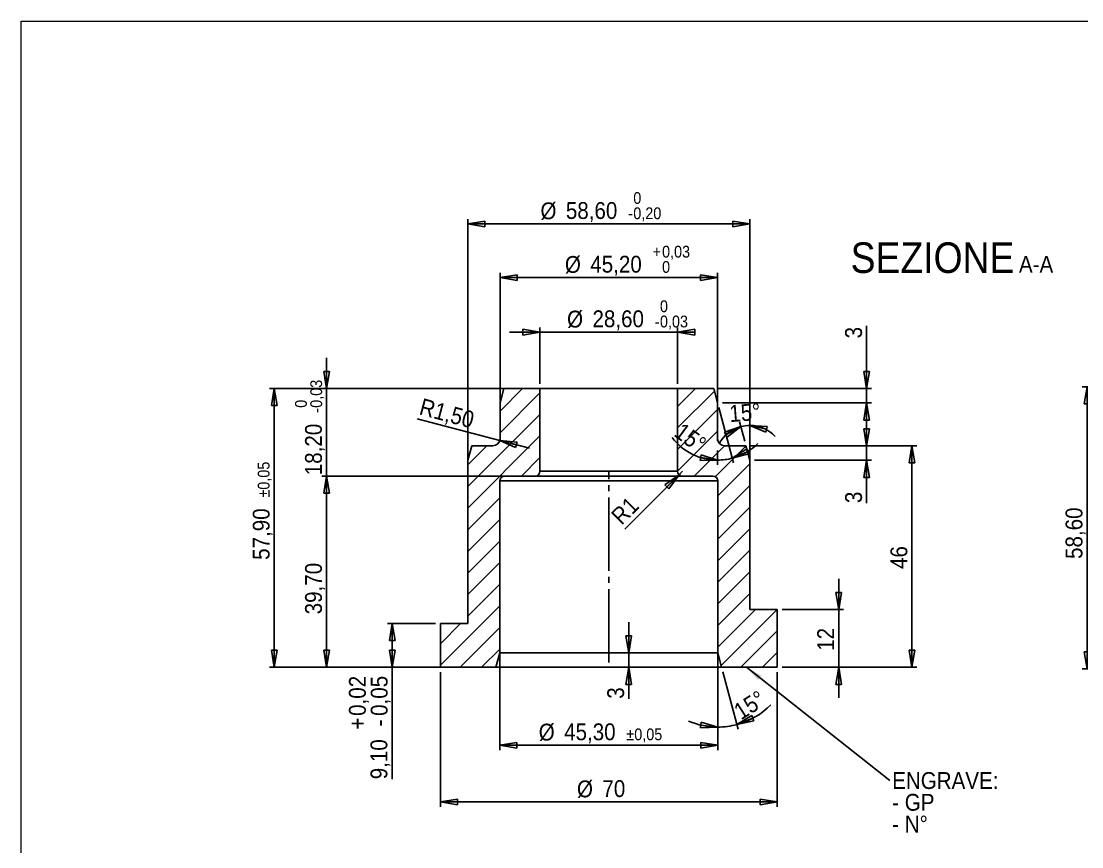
# Model space of a CAD drawing. Header units: millimetres. Extents: x 0 to 419, y 1 to 297.
# Drawn here: x 0 to 220.3, y 125.7 to 297.2 of the extents above; entities that cross this region are included whole.
import ezdxf

# ---------------------------------------------------------------- set-up
doc = ezdxf.new("R2010")
doc.units = ezdxf.units.MM
doc.linetypes.add('SLD-Centro', pattern=[19.05, 15.24, -1.27, 1.27, -1.27])
doc.linetypes.add('SLD-Solido', pattern=[0])
for name, color, linetype in [('A', 1, 'SLD-Centro'), ('Q', 2, 'SLD-Solido'), ('S', 4, 'SLD-Solido')]:
    doc.layers.add(name, color=color, linetype=linetype)
doc.layers.add('D', color=3, linetype='SLD-Solido', lineweight=25)
doc.styles.add('SLDTEXTSTYLE3', font='GOTHIC.TTF', dxfattribs={"width": 0.913})
doc.styles.get("Standard").update_dxf_attribs({"font": 'GOTHIC.TTF'})
doc.dimstyles.new('SLDDIMSTYLE0', dxfattribs={"dimtxt": 3.5, "dimasz": 3.556, "dimexe": 0, "dimexo": 0.0625, "dimgap": 0.875, "dimtad": 1, "dimrnd": 1e-09, "dimzin": 12, "dimdsep": 46, "dimtxsty": 'SLDTEXTSTYLE3', "dimblk1": 'CLOSED', "dimblk2": 'CLOSED', "dimsah": 1, "dimcen": 0.09, "dimadec": 0, "dimazin": 3, "dimtfac": 1, "dimtofl": 0, "dimtmove": 0, "dimatfit": 3, "dimldrblk": 'CLOSED', "dimfxl": 0, "dimfrac": 2, "dimtolj": 1, "dimtzin": 12, "dimarcsym": 0})
doc.dimstyles.new('SLDDIMSTYLE1', dxfattribs={"dimtxt": 3.5, "dimasz": 3.556, "dimexe": 0, "dimexo": 0.0625, "dimgap": 0.875, "dimtad": 1, "dimrnd": 1e-09, "dimzin": 12, "dimdsep": 46, "dimtxsty": 'SLDTEXTSTYLE3', "dimblk1": 'CLOSED', "dimblk2": 'CLOSED', "dimsah": 1, "dimcen": 0.09, "dimadec": 0, "dimazin": 3, "dimtfac": 1, "dimtmove": 0, "dimatfit": 0, "dimldrblk": 'CLOSED', "dimfxl": 0, "dimfrac": 2, "dimtolj": 1, "dimtzin": 12, "dimarcsym": 0})
doc.dimstyles.new('SLDDIMSTYLE10', dxfattribs={"dimtxt": 3.5, "dimasz": 3.556, "dimexe": 0, "dimexo": 0.0625, "dimgap": 0.875, "dimtad": 1, "dimrnd": 1e-09, "dimzin": 12, "dimdsep": 46, "dimtxsty": 'SLDTEXTSTYLE3', "dimblk1": 'CLOSED', "dimblk2": 'CLOSED', "dimsah": 1, "dimcen": 0, "dimadec": 0, "dimazin": 3, "dimtfac": 1, "dimtofl": 0, "dimtmove": 0, "dimatfit": 3, "dimldrblk": 'CLOSED', "dimfxl": 0, "dimfrac": 2, "dimtolj": 1, "dimtzin": 12, "dimarcsym": 0})
doc.dimstyles.new('SLDDIMSTYLE11', dxfattribs={"dimtxt": 0.18, "dimasz": 3.556, "dimexe": 0, "dimexo": 0.0625, "dimgap": 0, "dimtad": 0, "dimtih": 1, "dimtoh": 1, "dimdec": 0, "dimrnd": 1e-09, "dimzin": 0, "dimdsep": 46, "dimtxsty": 'Standard', "dimsah": 1, "dimcen": 0.09, "dimadec": 0, "dimazin": 0, "dimtfac": 3.556, "dimtdec": 0, "dimtofl": 0, "dimtmove": 0, "dimatfit": 3, "dimfxl": 0, "dimfrac": 2, "dimtolj": 1, "dimtzin": 0, "dimarcsym": 0})
doc.dimstyles.new('SLDDIMSTYLE3', dxfattribs={"dimtxt": 3.5, "dimasz": 3.556, "dimexe": 0, "dimexo": 0.0625, "dimgap": 0.875, "dimtad": 1, "dimrnd": 1e-09, "dimzin": 12, "dimdsep": 46, "dimtxsty": 'SLDTEXTSTYLE3', "dimblk1": 'CLOSED', "dimblk2": 'CLOSED', "dimsah": 1, "dimcen": 0.09, "dimadec": 0, "dimazin": 3, "dimtol": 1, "dimtp": 0.05, "dimtm": 0.05, "dimtfac": 1, "dimtofl": 0, "dimtmove": 0, "dimatfit": 3, "dimldrblk": 'CLOSED', "dimfxl": 0, "dimfrac": 2, "dimtolj": 1, "dimarcsym": 0})
doc.dimstyles.new('SLDDIMSTYLE4', dxfattribs={"dimtxt": 3.5, "dimasz": 3.556, "dimexe": 0, "dimexo": 0.0625, "dimgap": 0.875, "dimtad": 1, "dimdec": 4, "dimzin": 12, "dimdsep": 46, "dimtxsty": 'SLDTEXTSTYLE3', "dimblk1": 'CLOSED', "dimblk2": 'CLOSED', "dimsah": 1, "dimcen": 0.09, "dimazin": 3, "dimtfac": 1, "dimtofl": 0, "dimtmove": 0, "dimatfit": 3, "dimldrblk": 'CLOSED', "dimfxl": 0, "dimfrac": 2, "dimtolj": 1, "dimtzin": 12, "dimarcsym": 0})
doc.dimstyles.new('SLDDIMSTYLE5', dxfattribs={"dimtxt": 3.5, "dimasz": 3.556, "dimexe": 0, "dimexo": 0.0625, "dimgap": 0.875, "dimtad": 1, "dimrnd": 1e-09, "dimzin": 12, "dimdsep": 46, "dimtxsty": 'SLDTEXTSTYLE3', "dimblk1": 'CLOSED', "dimblk2": 'CLOSED', "dimsah": 1, "dimcen": 0.09, "dimadec": 0, "dimazin": 3, "dimtol": 1, "dimtm": 0.03, "dimtfac": 1, "dimtmove": 0, "dimatfit": 0, "dimldrblk": 'CLOSED', "dimfxl": 0, "dimfrac": 2, "dimtolj": 1, "dimarcsym": 0})
doc.dimstyles.new('SLDDIMSTYLE6', dxfattribs={"dimtxt": 3.5, "dimasz": 3.556, "dimexe": 0, "dimexo": 0.0625, "dimgap": 0.875, "dimtad": 1, "dimrnd": 1e-09, "dimzin": 12, "dimdsep": 46, "dimtxsty": 'SLDTEXTSTYLE3', "dimblk1": 'CLOSED', "dimblk2": 'CLOSED', "dimsah": 1, "dimcen": 0.09, "dimadec": 0, "dimazin": 3, "dimtol": 1, "dimtp": 0.02, "dimtm": 0.05, "dimtfac": 1, "dimtofl": 0, "dimtmove": 0, "dimatfit": 3, "dimldrblk": 'CLOSED', "dimfxl": 0, "dimfrac": 2, "dimtolj": 1, "dimarcsym": 0})
doc.dimstyles.new('SLDDIMSTYLE7', dxfattribs={"dimtxt": 3.5, "dimasz": 3.556, "dimexe": 0, "dimexo": 0.0625, "dimgap": 0.875, "dimtad": 1, "dimrnd": 1e-09, "dimzin": 12, "dimdsep": 46, "dimtxsty": 'SLDTEXTSTYLE3', "dimblk1": 'CLOSED', "dimblk2": 'CLOSED', "dimsah": 1, "dimcen": 0.09, "dimadec": 0, "dimazin": 3, "dimtol": 1, "dimtm": 0.2, "dimtfac": 1, "dimtofl": 0, "dimtmove": 0, "dimatfit": 3, "dimldrblk": 'CLOSED', "dimfxl": 0, "dimfrac": 2, "dimtolj": 1, "dimarcsym": 0})
doc.dimstyles.new('SLDDIMSTYLE8', dxfattribs={"dimtxt": 3.5, "dimasz": 3.556, "dimexe": 0, "dimexo": 0.0625, "dimgap": 0.875, "dimtad": 1, "dimrnd": 1e-09, "dimzin": 12, "dimdsep": 46, "dimtxsty": 'SLDTEXTSTYLE3', "dimblk1": 'CLOSED', "dimblk2": 'CLOSED', "dimsah": 1, "dimcen": 0.09, "dimadec": 0, "dimazin": 3, "dimtol": 1, "dimtp": 0.03, "dimtfac": 1, "dimtofl": 0, "dimtmove": 0, "dimatfit": 3, "dimldrblk": 'CLOSED', "dimfxl": 0, "dimfrac": 2, "dimtolj": 1, "dimarcsym": 0})
doc.dimstyles.new('SLDDIMSTYLE9', dxfattribs={"dimtxt": 3.5, "dimasz": 3.556, "dimexe": 0, "dimexo": 0.0625, "dimgap": 0.875, "dimtad": 1, "dimrnd": 1e-09, "dimzin": 12, "dimdsep": 46, "dimtxsty": 'SLDTEXTSTYLE3', "dimblk1": 'CLOSED', "dimblk2": 'CLOSED', "dimsah": 1, "dimcen": 0, "dimadec": 0, "dimazin": 3, "dimtfac": 1, "dimtofl": 0, "dimtmove": 1, "dimatfit": 3, "dimldrblk": 'CLOSED', "dimfxl": 0, "dimfrac": 2, "dimtolj": 1, "dimtzin": 12, "dimarcsym": 0})

# ---------------------------------------------------------------- blocks, each defined once
blk = doc.blocks.new('_CLOSED')
at = {"color": 0, "linetype": 'ByBlock', "lineweight": -2}
for p, q in [((-1, 0.166667), (0, 0)), ((-1, 0.166667), (-1, -0.166667)), ((0, 0), (-1, -0.166667)), ((0, 0), (-1, 0))]:
    blk.add_line(p, q, dxfattribs=at)
blk = doc.blocks.new('_D')
at = {"layer": 'Q'}
for p, q in [((254.09, 221.24), (220.45, 221.24)), ((221.45, 221.24), (221.45, 162.64)), ((254.09, 162.64), (220.45, 162.64))]:
    blk.add_line(p, q, dxfattribs=at)
at = {"layer": 'Q', "xscale": 3.556, "yscale": 3.556}
for p, rotation in [((221.45, 221.24, 67.4), 90.00000000000041), ((221.45, 162.64, 67.4), 270.0000000000004)]:
    blk.add_blockref('_CLOSED', p, dxfattribs=dict(at, rotation=rotation))
at = {"layer": 'Q', "insert": (216.98, 185.49), "char_height": 3.5, "attachment_point": 1, "rotation": 90, "style": 'SLDTEXTSTYLE3'}
blk.add_mtext('58,60', dxfattribs=at)
blk = doc.blocks.new('_D_3')
at = {"layer": 'Q'}
for p, q in [((169.84, 174.99), (169.84, 181.34)), ((158.06, 174.99), (170.84, 174.99)), ((169.84, 174.99), (169.84, 162.99)), ((158.06, 162.99), (170.84, 162.99)), ((169.84, 162.99), (169.84, 156.64))]:
    blk.add_line(p, q, dxfattribs=at)
at = {"layer": 'Q', "xscale": 3.556, "yscale": 3.556}
for p, rotation in [((169.84, 174.99, 17.56), 270.0000000000004), ((169.84, 162.99, 17.56), 90.0000000000004)]:
    blk.add_blockref('_CLOSED', p, dxfattribs=dict(at, rotation=rotation))
at = {"layer": 'Q', "insert": (165.37, 166.4), "char_height": 3.5, "attachment_point": 1, "rotation": 90, "style": 'SLDTEXTSTYLE3'}
blk.add_mtext('12', dxfattribs=at)
blk = doc.blocks.new('_D_4')
at = {"layer": 'Q'}
for p, q in [((175.64, 220.89), (175.64, 233.9)), ((144.86, 220.89), (176.64, 220.89)), ((175.64, 220.89), (175.64, 217.89)), ((145.66, 217.89), (176.64, 217.89)), ((175.64, 217.89), (175.64, 211.54))]:
    blk.add_line(p, q, dxfattribs=at)
at = {"layer": 'Q', "xscale": 3.556, "yscale": 3.556}
for p, rotation in [((175.64, 220.89, 17.56), 270.0000000000004), ((175.64, 217.89, 17.56), 90.0000000000004)]:
    blk.add_blockref('_CLOSED', p, dxfattribs=dict(at, rotation=rotation))
at = {"layer": 'Q', "insert": (171.17, 231.31), "char_height": 3.5, "attachment_point": 1, "rotation": 90, "style": 'SLDTEXTSTYLE3'}
blk.add_mtext('3', dxfattribs=at)
blk = doc.blocks.new('_D_5')
at = {"layer": 'Q'}
for p, q in [((121.06, 220.89), (51.54, 220.89)), ((52.54, 162.99), (52.54, 220.89)), ((121.06, 162.99), (51.54, 162.99))]:
    blk.add_line(p, q, dxfattribs=at)
at = {"layer": 'Q', "xscale": 3.556, "yscale": 3.556}
for p, rotation in [((52.54, 220.89, 17.56), 90.0000000000004), ((52.54, 162.99, 17.56), 270.0000000000004)]:
    blk.add_blockref('_CLOSED', p, dxfattribs=dict(at, rotation=rotation))
at = {"layer": 'Q', "attachment_point": 1, "rotation": 90, "style": 'SLDTEXTSTYLE3'}
for s, insert, char_height in [('±0,05', (49.11, 198.23), 2.45), ('57,90', (48.07, 185.3), 3.5)]:
    blk.add_mtext(s, dxfattribs=dict(at, insert=insert, char_height=char_height))
blk = doc.blocks.new('_D_6')
at = {"layer": 'Q'}
for p, q in [((144.92, 216.93), (147.99, 205.46)), ((144.66, 207.99), (144.66, 205.02))]:
    blk.add_line(p, q, dxfattribs=at)
for start, end in [(217.2772, 270), (285, 314.8525), (270, 285)]:
    blk.add_arc((144.66, 217.89), 11.87, start, end, dxfattribs=at)
at = {"layer": 'Q', "xscale": 3.556, "yscale": 3.556}
for p, rotation in [((147.73, 206.43, 17.56), 203.3397320371438), ((144.66, 206.02, 17.56), 351.6602679628569)]:
    blk.add_blockref('_CLOSED', p, dxfattribs=dict(at, rotation=rotation))
at = {"layer": 'Q', "insert": (137.45, 214), "char_height": 3.5, "attachment_point": 1, "rotation": 323.7946, "style": 'SLDTEXTSTYLE3'}
blk.add_mtext('15°', dxfattribs=at)
blk = doc.blocks.new('_D_7')
at = {"layer": 'Q'}
for p, q in [((87.06, 161.99), (87.06, 133.99)), ((157.06, 161.99), (157.06, 133.99)), ((87.06, 134.99), (157.06, 134.99))]:
    blk.add_line(p, q, dxfattribs=at)
at = {"layer": 'Q', "xscale": 3.556, "yscale": 3.556, "rotation": 180.0000000000004}
blk.add_blockref('_CLOSED', (87.06, 134.99, 17.36), dxfattribs=at)
at = {"layer": 'Q', "xscale": 3.556, "yscale": 3.556}
blk.add_blockref('_CLOSED', (157.06, 134.99, 17.36), dxfattribs=at)
at = {"layer": 'Q', "char_height": 3.5, "attachment_point": 1, "style": 'SLDTEXTSTYLE3'}
for s, insert in [('%%c', (115.45, 139.46)), ('70', (120.73, 139.52))]:
    blk.add_mtext(s, dxfattribs=dict(at, insert=insert))
blk = doc.blocks.new('_D_8')
at = {"layer": 'Q'}
for p, q in [((107.76, 232.6), (101.41, 232.6)), ((107.76, 221.89), (107.76, 233.6)), ((107.76, 232.6), (136.36, 232.6)), ((136.36, 232.6), (113.39, 232.6)), ((136.36, 221.89), (136.36, 233.6))]:
    blk.add_line(p, q, dxfattribs=at)
at = {"layer": 'Q', "xscale": 3.556, "yscale": 3.556}
blk.add_blockref('_CLOSED', (107.76, 232.6, 17.36), dxfattribs=at)
at = {"layer": 'Q', "xscale": 3.556, "yscale": 3.556, "rotation": 180.0000000000004}
blk.add_blockref('_CLOSED', (136.36, 232.6, 17.36), dxfattribs=at)
at = {"layer": 'Q', "attachment_point": 1, "style": 'SLDTEXTSTYLE3'}
for s, insert, char_height in [('0', (132.69, 239.21), 2.45), ('%%c', (113.39, 237.07), 3.5), ('28,60', (118.67, 237.13), 3.5), ('0,03', (132.69, 236.04), 2.45), ('-', (131.6, 236.04), 2.45)]:
    blk.add_mtext(s, dxfattribs=dict(at, insert=insert, char_height=char_height))
blk = doc.blocks.new('_D_9')
at = {"layer": 'Q'}
for p, q in [((86.06, 172.09), (76.06, 172.09)), ((77.06, 172.09), (77.06, 162.99)), ((86.06, 162.99), (76.06, 162.99)), ((77.06, 162.99), (77.06, 139.71))]:
    blk.add_line(p, q, dxfattribs=at)
at = {"layer": 'Q', "xscale": 3.556, "yscale": 3.556}
for p, rotation in [((77.06, 172.09, 17.46), 90.0000000000004), ((77.06, 162.99, 17.46), 270.0000000000004)]:
    blk.add_blockref('_CLOSED', p, dxfattribs=dict(at, rotation=rotation))
at = {"layer": 'Q', "char_height": 3.5, "attachment_point": 1, "rotation": 90, "style": 'SLDTEXTSTYLE3'}
for s, insert in [('0,02', (68.06, 152.88)), ('0,05', (72.59, 152.88)), ('+', (68.06, 150.05)), ('-', (72.59, 150.69)), ('9,10', (72.54, 139.71))]:
    blk.add_mtext(s, dxfattribs=dict(at, insert=insert))
blk = doc.blocks.new('_D_10')
at = {"layer": 'Q'}
for p, q in [((126.21, 165.99), (126.21, 172.34)), ((143.71, 165.99), (125.21, 165.99)), ((126.21, 165.99), (126.21, 162.99)), ((126.21, 162.99), (126.21, 156.44))]:
    blk.add_line(p, q, dxfattribs=at)
at = {"layer": 'Q', "xscale": 3.556, "yscale": 3.556}
for p, rotation in [((126.21, 165.99, 17.56), 270.0000000000004), ((126.21, 162.99, 17.56), 90.0000000000004)]:
    blk.add_blockref('_CLOSED', p, dxfattribs=dict(at, rotation=rotation))
at = {"layer": 'Q', "insert": (121.74, 156.44), "char_height": 3.5, "attachment_point": 1, "rotation": 90, "style": 'SLDTEXTSTYLE3'}
blk.add_mtext('3', dxfattribs=at)
blk = doc.blocks.new('_D_11')
at = {"layer": 'Q'}
for p, q in [((144.71, 164.99), (144.71, 149.56)), ((145.77, 162.03), (148.96, 150.12))]:
    blk.add_line(p, q, dxfattribs=at)
for start, end in [(285, 315.4566), (246.7924, 270), (270, 285)]:
    blk.add_arc((144.71, 165.99), 15.43, start, end, dxfattribs=at)
at = {"layer": 'Q', "xscale": 3.556, "yscale": 3.556}
for p, rotation in [((148.7, 151.08, 17.56), 201.4877325759593), ((144.71, 150.56, 17.56), 353.5122674240416)]:
    blk.add_blockref('_CLOSED', p, dxfattribs=dict(at, rotation=rotation))
at = {"layer": 'Q', "insert": (147.65, 154.86), "char_height": 3.5, "attachment_point": 1, "rotation": 32.6101, "style": 'SLDTEXTSTYLE3'}
blk.add_mtext('15°', dxfattribs=at)
blk = doc.blocks.new('_D_12')
at = {"layer": 'Q'}
for p, q in [((63.41, 220.89), (63.41, 227.24)), ((135.36, 220.89), (62.41, 220.89)), ((63.41, 202.69), (63.41, 220.89)), ((135.36, 202.69), (62.41, 202.69)), ((63.41, 202.69), (63.41, 196.34))]:
    blk.add_line(p, q, dxfattribs=at)
at = {"layer": 'Q', "xscale": 3.556, "yscale": 3.556}
for p, rotation in [((63.41, 220.89, 17.56), 270.0000000000004), ((63.41, 202.69, 17.56), 90.0000000000004)]:
    blk.add_blockref('_CLOSED', p, dxfattribs=dict(at, rotation=rotation))
at = {"layer": 'Q', "attachment_point": 1, "rotation": 90, "style": 'SLDTEXTSTYLE3'}
for s, insert, char_height in [('0,03', (60.03, 216.89), 2.45), ('0', (56.86, 216.89), 2.45), ('-', (60.03, 215.81), 2.45), ('18,20', (58.94, 202.88), 3.5)]:
    blk.add_mtext(s, dxfattribs=dict(at, insert=insert, char_height=char_height))
blk = doc.blocks.new('_D_13')
at = {"layer": 'Q'}
for p, q in [((135.36, 202.69), (62.41, 202.69)), ((63.41, 202.69), (63.41, 162.99)), ((121.06, 162.99), (62.41, 162.99))]:
    blk.add_line(p, q, dxfattribs=at)
at = {"layer": 'Q', "xscale": 3.556, "yscale": 3.556}
for p, rotation in [((63.41, 202.69, 17.56), 90.0000000000004), ((63.41, 162.99, 17.56), 270.0000000000004)]:
    blk.add_blockref('_CLOSED', p, dxfattribs=dict(at, rotation=rotation))
at = {"layer": 'Q', "insert": (58.94, 173.98), "char_height": 3.5, "attachment_point": 1, "rotation": 90, "style": 'SLDTEXTSTYLE3'}
blk.add_mtext('39,70', dxfattribs=at)
blk = doc.blocks.new('_D_14')
at = {"layer": 'Q'}
for p, q in [((150.3, 209.96), (149.23, 213.94)), ((151.36, 206.99), (151.36, 214.22))]:
    blk.add_line(p, q, dxfattribs=at)
for start, end in [(105, 151.8824), (90, 105), (43.1176, 90)]:
    blk.add_arc((151.36, 205.99), 7.23, start, end, dxfattribs=at)
at = {"layer": 'Q', "xscale": 3.556, "yscale": 3.556}
for p, rotation in [((151.36, 213.22, 17.56), 166.9050384586372), ((149.49, 212.97, 17.56), 28.0949615413636)]:
    blk.add_blockref('_CLOSED', p, dxfattribs=dict(at, rotation=rotation))
at = {"layer": 'Q', "insert": (146.97, 217.4), "char_height": 3.5, "attachment_point": 1, "rotation": 4.292, "style": 'SLDTEXTSTYLE3'}
blk.add_mtext('15°', dxfattribs=at)
blk = doc.blocks.new('_D_15')
at = {"layer": 'Q'}
for p, q in [((175.64, 208.99), (175.64, 215.34)), ((151.56, 208.99), (176.64, 208.99)), ((175.64, 208.99), (175.64, 205.99)), ((152.36, 205.99), (176.64, 205.99)), ((175.64, 205.99), (175.64, 197.09))]:
    blk.add_line(p, q, dxfattribs=at)
at = {"layer": 'Q', "xscale": 3.556, "yscale": 3.556}
for p, rotation in [((175.64, 208.99, 17.56), 270.0000000000004), ((175.64, 205.99, 17.56), 90.0000000000004)]:
    blk.add_blockref('_CLOSED', p, dxfattribs=dict(at, rotation=rotation))
at = {"layer": 'Q', "insert": (171.17, 197.09), "char_height": 3.5, "attachment_point": 1, "rotation": 90, "style": 'SLDTEXTSTYLE3'}
blk.add_mtext('3', dxfattribs=at)
blk = doc.blocks.new('_D_16')
at = {"layer": 'Q'}
for p, q in [((151.56, 208.99), (186.06, 208.99)), ((185.06, 208.99), (185.06, 162.99)), ((158.06, 162.99), (186.06, 162.99))]:
    blk.add_line(p, q, dxfattribs=at)
at = {"layer": 'Q', "xscale": 3.556, "yscale": 3.556}
for p, rotation in [((185.06, 208.99, 17.56), 90.0000000000004), ((185.06, 162.99, 17.56), 270.0000000000004)]:
    blk.add_blockref('_CLOSED', p, dxfattribs=dict(at, rotation=rotation))
at = {"layer": 'Q', "insert": (180.59, 183.4), "char_height": 3.5, "attachment_point": 1, "rotation": 90, "style": 'SLDTEXTSTYLE3'}
blk.add_mtext('46', dxfattribs=at)
blk = doc.blocks.new('_D_17')
at = {"layer": 'Q'}
for p, q in [((99.41, 201.69), (99.41, 145.79)), ((144.71, 201.69), (144.71, 145.79)), ((99.41, 146.79), (144.71, 146.79))]:
    blk.add_line(p, q, dxfattribs=at)
at = {"layer": 'Q', "xscale": 3.556, "yscale": 3.556, "rotation": 180.0000000000004}
blk.add_blockref('_CLOSED', (99.41, 146.79, 17.36), dxfattribs=at)
at = {"layer": 'Q', "xscale": 3.556, "yscale": 3.556}
blk.add_blockref('_CLOSED', (144.71, 146.79, 17.36), dxfattribs=at)
at = {"layer": 'Q', "attachment_point": 1, "style": 'SLDTEXTSTYLE3'}
for s, insert, char_height in [('%%c', (107.5, 151.26), 3.5), ('45,30', (112.78, 151.32), 3.5), ('±0,05', (125.71, 150.27), 2.45)]:
    blk.add_mtext(s, dxfattribs=dict(at, insert=insert, char_height=char_height))
blk = doc.blocks.new('_D_18')
at = {"layer": 'Q'}
for p, q in [((92.76, 175.99), (92.76, 256.09)), ((151.36, 175.99), (151.36, 256.09)), ((92.76, 255.09), (151.36, 255.09))]:
    blk.add_line(p, q, dxfattribs=at)
at = {"layer": 'Q', "xscale": 3.556, "yscale": 3.556, "rotation": 180.0000000000004}
blk.add_blockref('_CLOSED', (92.76, 255.09, 17.36), dxfattribs=at)
at = {"layer": 'Q', "xscale": 3.556, "yscale": 3.556}
blk.add_blockref('_CLOSED', (151.36, 255.09, 17.36), dxfattribs=at)
at = {"layer": 'Q', "attachment_point": 1, "style": 'SLDTEXTSTYLE3'}
for s, insert, char_height in [('0', (127.15, 261.7), 2.45), ('%%c', (107.86, 259.56), 3.5), ('58,60', (113.14, 259.62), 3.5), ('0,20', (127.15, 258.53), 2.45), ('-', (126.07, 258.53), 2.45)]:
    blk.add_mtext(s, dxfattribs=dict(at, insert=insert, char_height=char_height))
blk = doc.blocks.new('_D_19')
at = {"layer": 'Q'}
for p, q in [((99.46, 209.99), (99.46, 244.95)), ((144.66, 209.99), (144.66, 244.95)), ((99.46, 243.95), (144.66, 243.95)), ((144.66, 243.95), (112.94, 243.95))]:
    blk.add_line(p, q, dxfattribs=at)
at = {"layer": 'Q', "xscale": 3.556, "yscale": 3.556, "rotation": 180.0000000000004}
blk.add_blockref('_CLOSED', (99.46, 243.95, 17.36), dxfattribs=at)
at = {"layer": 'Q', "xscale": 3.556, "yscale": 3.556}
blk.add_blockref('_CLOSED', (144.66, 243.95, 17.36), dxfattribs=at)
at = {"layer": 'Q', "attachment_point": 1, "style": 'SLDTEXTSTYLE3'}
for s, insert, char_height in [('+', (131.15, 250.55), 2.45), ('0,03', (133.13, 250.55), 2.45), ('%%c', (112.94, 248.42), 3.5), ('45,20', (118.22, 248.47), 3.5), ('0', (133.13, 247.38), 2.45)]:
    blk.add_mtext(s, dxfattribs=dict(at, insert=insert, char_height=char_height))
blk = doc.blocks.new('_D_20')
at = {"layer": 'Q'}
for q in [(82.22, 214.62), (105.55, 208.49)]:
    blk.add_line((99.41, 210.1), q, dxfattribs=at)
at = {"layer": 'Q', "xscale": 3.556, "yscale": 3.556, "rotation": 165.2887273100201}
blk.add_blockref('_CLOSED', (99.41, 210.1, 17.46), dxfattribs=at)
at = {"layer": 'Q', "insert": (83.37, 218.93), "char_height": 3.5, "attachment_point": 1, "rotation": 345, "style": 'SLDTEXTSTYLE3'}
blk.add_mtext('R1,50', dxfattribs=at)
blk = doc.blocks.new('_D_21')
at = {"layer": 'Q'}
for q in [(125.37, 191.7), (137.36, 203.69)]:
    blk.add_line((136.65, 202.98), q, dxfattribs=at)
at = {"layer": 'Q', "xscale": 3.556, "yscale": 3.556, "rotation": 45.00000000000041}
blk.add_blockref('_CLOSED', (136.65, 202.98, 17.46), dxfattribs=at)
at = {"layer": 'Q', "insert": (122.25, 194.83), "char_height": 3.5, "attachment_point": 1, "rotation": 45, "style": 'SLDTEXTSTYLE3'}
blk.add_mtext('R1', dxfattribs=at)
blk = doc.blocks.new('SW_NOTE_3')
at = {"color": 0, "attachment_point": 2, "style": 'SLDTEXTSTYLE3'}
for s, insert, char_height in [('SEZIONE ', (17.66, 8.11), 6.35), ('A-A', (39.18, 5.31), 3.5)]:
    blk.add_mtext(s, dxfattribs=dict(at, insert=insert, char_height=char_height))
blk = doc.blocks.new('SW_NOTE_4')
at = {"color": 0, "char_height": 3.5, "attachment_point": 1, "style": 'SLDTEXTSTYLE3'}
for s, insert in [('ENGRAVE:', (0.5, 1.72)), ('- GP', (0.5, -2.8)), ('- N°', (0.5, -7.33))]:
    blk.add_mtext(s, dxfattribs=dict(at, insert=insert))

msp = doc.modelspace()

# ---------------------------------------------------------------- hatches: boundary and pattern name
at = {"layer": 'S'}
h = msp.add_hatch(dxfattribs=at)
h.set_pattern_fill('ANSI31', color=256, angle=3e-322, style=0)
edge = h.paths.add_edge_path(flags=0)
edge.add_line((100.40957, 202.69098), (106.75957, 202.69098))
edge.add_arc((106.75957, 203.69098), 1, 270, 360)
edge.add_line((107.75957, 203.69098), (107.75957, 220.89098))
edge.add_line((107.75957, 220.89098), (100.26342, 220.89098))
edge.add_line((100.26342, 220.89098), (99.45957, 217.89098))
edge.add_line((99.45957, 217.89098), (99.45957, 210.49098))
edge.add_arc((97.95957, 210.49098), 1.5, 270, 360, ccw=False)
edge.add_line((97.95957, 208.99098), (93.56342, 208.99098))
edge.add_line((93.56342, 208.99098), (92.75957, 205.99098))
edge.add_line((92.75957, 205.99098), (92.75957, 174.99098))
edge.add_line((92.75957, 174.99098), (92.75957, 172.09098))
edge.add_line((92.75957, 172.09098), (87.05957, 172.09098))
edge.add_line((87.05957, 172.09098), (87.05957, 162.99098))
edge.add_line((87.05957, 162.99098), (98.60572, 162.99098))
edge.add_line((98.60572, 162.99098), (99.40957, 165.99098))
edge.add_line((99.40957, 165.99098), (99.40957, 201.69098))
edge.add_arc((100.40957, 201.69098), 1, 90, 180, ccw=False)
h = msp.add_hatch(dxfattribs=at)
h.set_pattern_fill('ANSI31', color=256, angle=3e-322, style=0)
edge = h.paths.add_edge_path(flags=0)
edge.add_line((137.35957, 202.69098), (143.70957, 202.69098))
edge.add_arc((143.70957, 201.69098), 1, 0, 90, ccw=False)
edge.add_line((144.70957, 201.69098), (144.70957, 165.99098))
edge.add_line((144.70957, 165.99098), (145.51342, 162.99098))
edge.add_line((145.51342, 162.99098), (157.05957, 162.99098))
edge.add_line((157.05957, 162.99098), (157.05957, 174.99098))
edge.add_line((157.05957, 174.99098), (151.35957, 174.99098))
edge.add_line((151.35957, 174.99098), (151.35957, 205.99098))
edge.add_line((151.35957, 205.99098), (150.55572, 208.99098))
edge.add_line((150.55572, 208.99098), (146.15957, 208.99098))
edge.add_arc((146.15957, 210.49098), 1.5, 180, 270, ccw=False)
edge.add_line((144.65957, 210.49098), (144.65957, 217.89098))
edge.add_line((144.65957, 217.89098), (143.85572, 220.89098))
edge.add_line((143.85572, 220.89098), (136.35957, 220.89098))
edge.add_line((136.35957, 220.89098), (136.35957, 203.69098))
edge.add_arc((137.35957, 203.69098), 1, 180, 270)

# ---------------------------------------------------------------- linework, layer by layer
at = {"color": 179, "linetype": 'SLD-Solido', "lineweight": 18}
for p, q in [((-0.04367, 0.99925), (-0.04367, 297.20307)), ((-0.04367, 297.20307), (419.02127, 297.20307))]:
    msp.add_line(p, q, dxfattribs=at)
at = {"layer": 'A'}
msp.add_line((122.05957, 163.99098), (122.05957, 203.69098), dxfattribs=at)
at = {"layer": 'D'}
for p, q in [((100.26342, 220.89098), (99.45957, 217.89099)), ((107.75957, 220.89098), (100.26342, 220.89098)), ((107.75957, 203.69098), (107.75957, 220.89098)), ((136.35957, 220.89098), (107.75957, 220.89098)), ((136.35957, 203.69098), (136.35957, 220.89098)), ((136.35957, 220.89098), (143.85572, 220.89098)), ((143.85572, 220.89098), (144.65957, 217.89099)), ((99.45957, 217.89099), (99.45957, 210.49098)), ((144.65957, 217.89099), (144.65957, 210.49098)), ((93.56342, 208.99098), (92.75957, 205.99098)), ((97.95957, 208.99098), (93.56342, 208.99098)), ((146.15957, 208.99098), (150.55572, 208.99098)), ((150.55572, 208.99098), (151.35957, 205.99098)), ((92.75957, 205.99098), (92.75957, 174.99098)), ((151.35957, 205.99098), (151.35957, 174.99098)), ((107.75957, 203.69098), (136.35957, 203.69098)), ((99.40957, 165.99099), (99.40957, 201.69098)), ((144.70957, 201.69098), (99.40957, 201.69098)), ((100.40957, 202.69098), (106.75957, 202.69098)), ((137.35957, 202.69098), (106.75957, 202.69098)), ((143.70957, 202.69098), (137.35957, 202.69098)), ((144.70957, 165.99099), (144.70957, 201.69098)), ((92.75957, 172.09098), (92.75957, 174.99098)), ((151.35957, 174.99098), (157.05957, 174.99098)), ((157.05957, 174.99098), (157.05957, 162.99099)), ((87.05957, 172.09098), (87.05957, 162.99099)), ((92.75957, 172.09098), (87.05957, 172.09098)), ((98.60572, 162.99099), (99.40957, 165.99099)), ((144.70957, 165.99099), (99.40957, 165.99099)), ((145.51342, 162.99099), (144.70957, 165.99099)), ((87.05957, 162.99099), (98.60572, 162.99099)), ((145.51342, 162.99099), (98.60572, 162.99099)), ((157.05957, 162.99099), (145.51342, 162.99099))]:
    msp.add_line(p, q, dxfattribs=at)
for centre, radius, start, end in [((97.95957, 210.49098), 1.5, 270, 0), ((146.15957, 210.49098), 1.5, 180, 270), ((106.75957, 203.69098), 1, 270, 0), ((137.35957, 203.69098), 1, 180, 270), ((100.40957, 201.69098), 1, 90, 180), ((143.70957, 201.69098), 1, 0, 90)]:
    msp.add_arc(centre, radius, start, end, dxfattribs=at)

# ---------------------------------------------------------------- block references
for name, p in [('SW_NOTE_3', (171.67284, 243.14419)), ('SW_NOTE_4', (180.44952, 139.47596))]:
    msp.add_blockref(name, p)

# ---------------------------------------------------------------- dimensions: what is measured, and where the dimension line sits
at = {"layer": 'Q'}
for base, p1, p2, dimstyle, picture, middle in [((151.35957, 255.09098), (92.75957, 174.99098), (151.35957, 174.99098), 'SLDDIMSTYLE7', '_D_18', (120.67197, 255.09098)), ((144.65957, 243.94728), (99.45957, 208.99098), (144.65957, 208.99098), 'SLDDIMSTYLE8', '_D_19', (126.20678, 243.94728)), ((136.35957, 232.60358), (107.75957, 220.89098), (136.35957, 220.89098), 'SLDDIMSTYLE5', '_D_8', (126.20678, 232.60358)), ((144.70957, 146.79098), (99.40957, 202.69098), (144.70957, 202.69098), 'SLDDIMSTYLE3', '_D_17', (120.67197, 146.79098)), ((157.05957, 134.99098), (87.05957, 162.99098), (157.05957, 162.99098), 'SLDDIMSTYLE0', '_D_7', (120.67197, 134.99098))]:
    dim = msp.add_linear_dim(base=base, p1=p1, p2=p2, text='%%c<>', dimstyle=dimstyle, dxfattribs=at)
    dim.commit()
    dim.dimension.update_dxf_attribs({"geometry": picture, "text_midpoint": middle, "dimtype": 160})
for base, p1, p2, dimstyle, picture, middle in [((175.63959, 217.89098), (143.85572, 220.89098), (144.65957, 217.89098), 'SLDDIMSTYLE1', '_D_4', (175.63959, 232.60358)), ((63.40876, 220.89098), (136.35957, 202.69098), (136.35957, 220.89098), 'SLDDIMSTYLE5', '_D_12', (63.40876, 213.05373)), ((49.75795, 220.89098), (122.05957, 162.99098), (122.05957, 220.89098), 'SLDDIMSTYLE3', '_D_5', (49.75795, 195.83116)), ((221.45443, 162.64098), (255.09332, 221.24098), (255.09332, 162.64098), 'SLDDIMSTYLE0', '_D', (221.45443, 191.31158)), ((175.63959, 205.99098), (150.55572, 208.99098), (151.35957, 205.99098), 'SLDDIMSTYLE1', '_D_15', (175.63959, 198.38639)), ((185.05957, 162.99098), (150.55572, 208.99098), (157.05957, 162.99098), 'SLDDIMSTYLE0', '_D_16', (185.05957, 185.99098)), ((63.40876, 162.99098), (136.35957, 202.69098), (122.05957, 162.99098), 'SLDDIMSTYLE0', '_D_13', (63.40876, 179.79393)), ((167.05957, 162.99098), (157.05957, 174.99098), (157.05957, 162.99098), 'SLDDIMSTYLE1', '_D_3', (167.05957, 168.99098)), ((77.05957, 162.99098), (87.05957, 172.09098), (87.05957, 162.99098), 'SLDDIMSTYLE6', '_D_9', (77.05957, 150.82223)), ((126.20678, 162.99098), (144.70957, 165.99098), (122.05957, 162.99098), 'SLDDIMSTYLE1', '_D_10', (126.20678, 157.72981))]:
    dim = msp.add_linear_dim(base=base, p1=p1, p2=p2, angle=90, dimstyle=dimstyle, dxfattribs=at)
    dim.commit()
    dim.dimension.update_dxf_attribs({"geometry": picture, "text_midpoint": middle, "dimtype": 160})
for base, line1, line2, picture, middle in [((146.20869, 206.1243), ((144.65957, 208.99098), (144.65957, 217.89098)), ((143.85572, 220.89098), (144.65957, 217.89098)), '_D_6', (137.64924, 208.31446)), ((150.41587, 213.15909), ((151.35957, 174.99098), (151.35957, 205.99098)), ((150.55572, 208.99098), (151.35957, 205.99098)), '_D_14', (150.81849, 213.20066)), ((146.72397, 150.69014), ((144.70957, 202.69098), (144.70957, 165.99098)), ((145.51342, 162.99098), (144.70957, 165.99098)), '_D_11', (153.02664, 152.99098))]:
    dim = msp.add_angular_dim_2l(base=base, line1=line1, line2=line2, dimstyle='SLDDIMSTYLE4', dxfattribs=at)
    dim.commit()
    dim.dimension.update_dxf_attribs({"geometry": picture, "text_midpoint": middle, "dimtype": 162})
for center, mpoint, dimstyle, picture, middle in [((97.95957, 210.49098), (99.40846, 210.10276), 'SLDDIMSTYLE9', '_D_20', (87.64887, 213.25374)), ((137.35957, 203.69098), (136.65247, 202.98388), 'SLDDIMSTYLE10', '_D_21', (127.10533, 193.43674))]:
    dim = msp.add_radius_dim(center=center, mpoint=mpoint, dimstyle=dimstyle, dxfattribs=at)
    dim.commit()
    dim.dimension.update_dxf_attribs({"geometry": picture, "text_midpoint": middle, "dimtype": 164})

# ---------------------------------------------------------------- leaders
msp.add_leader([(150.65751, 162.99098), (180.44952, 139.47596)], dimstyle='SLDDIMSTYLE11')

doc.saveas('drawing.dxf')
